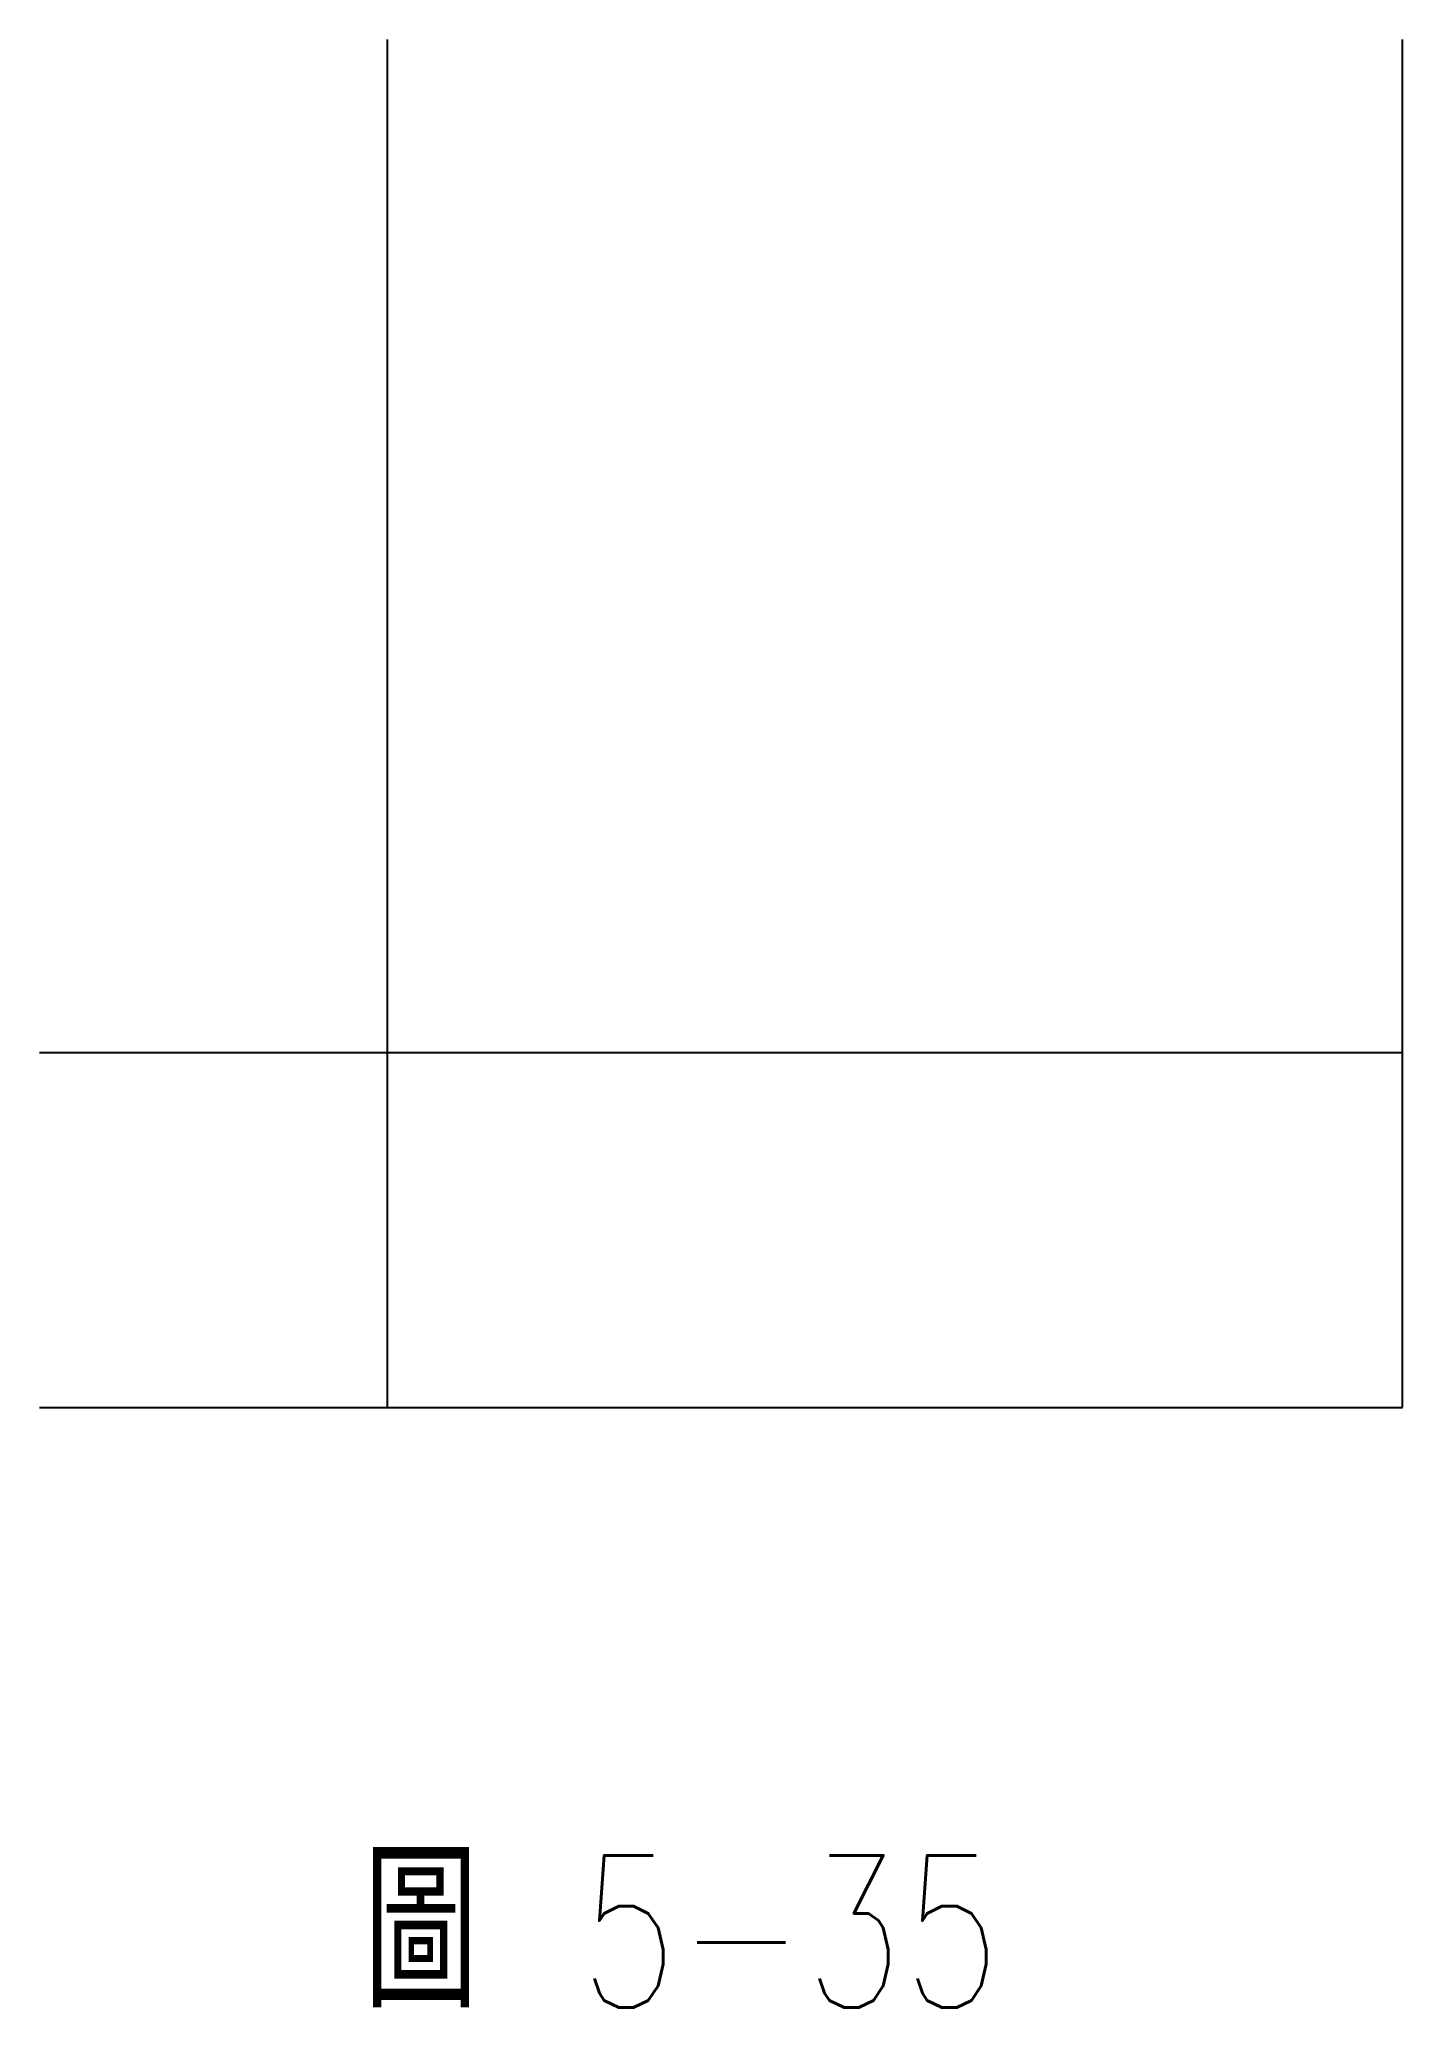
# Model space of a CAD drawing. Extents: x 150.6 to 177.4, y 219.5 to 258.3.
import ezdxf

# ---------------------------------------------------------------- set-up
doc = ezdxf.new("R2010")
doc.units = 0
doc.layers.add('輪廓線', color=7, linetype='CONTINUOUS')
doc.styles.add('CNS', font='txt.shx', dxfattribs={"width": 0.75, "height": 3, "bigfont": 'chineset.shx'})

msp = doc.modelspace()

# ---------------------------------------------------------------- linework, layer by layer
at = {"layer": '輪廓線'}
for p, q in [((157.414, 231.324), (157.414, 258.292)), ((177.414, 231.324), (177.414, 258.292)), ((150.556, 238.324), (177.414, 238.324)), ((150.556, 231.324), (177.414, 231.324))]:
    msp.add_line(p, q, dxfattribs=at)

# ---------------------------------------------------------------- texts
at = {"layer": '輪廓線', "style": 'CNS', "width": 0.75}
msp.add_text('圖 5-35', height=3, dxfattribs=at).set_placement((156.947, 219.494))

doc.saveas('drawing.dxf')
